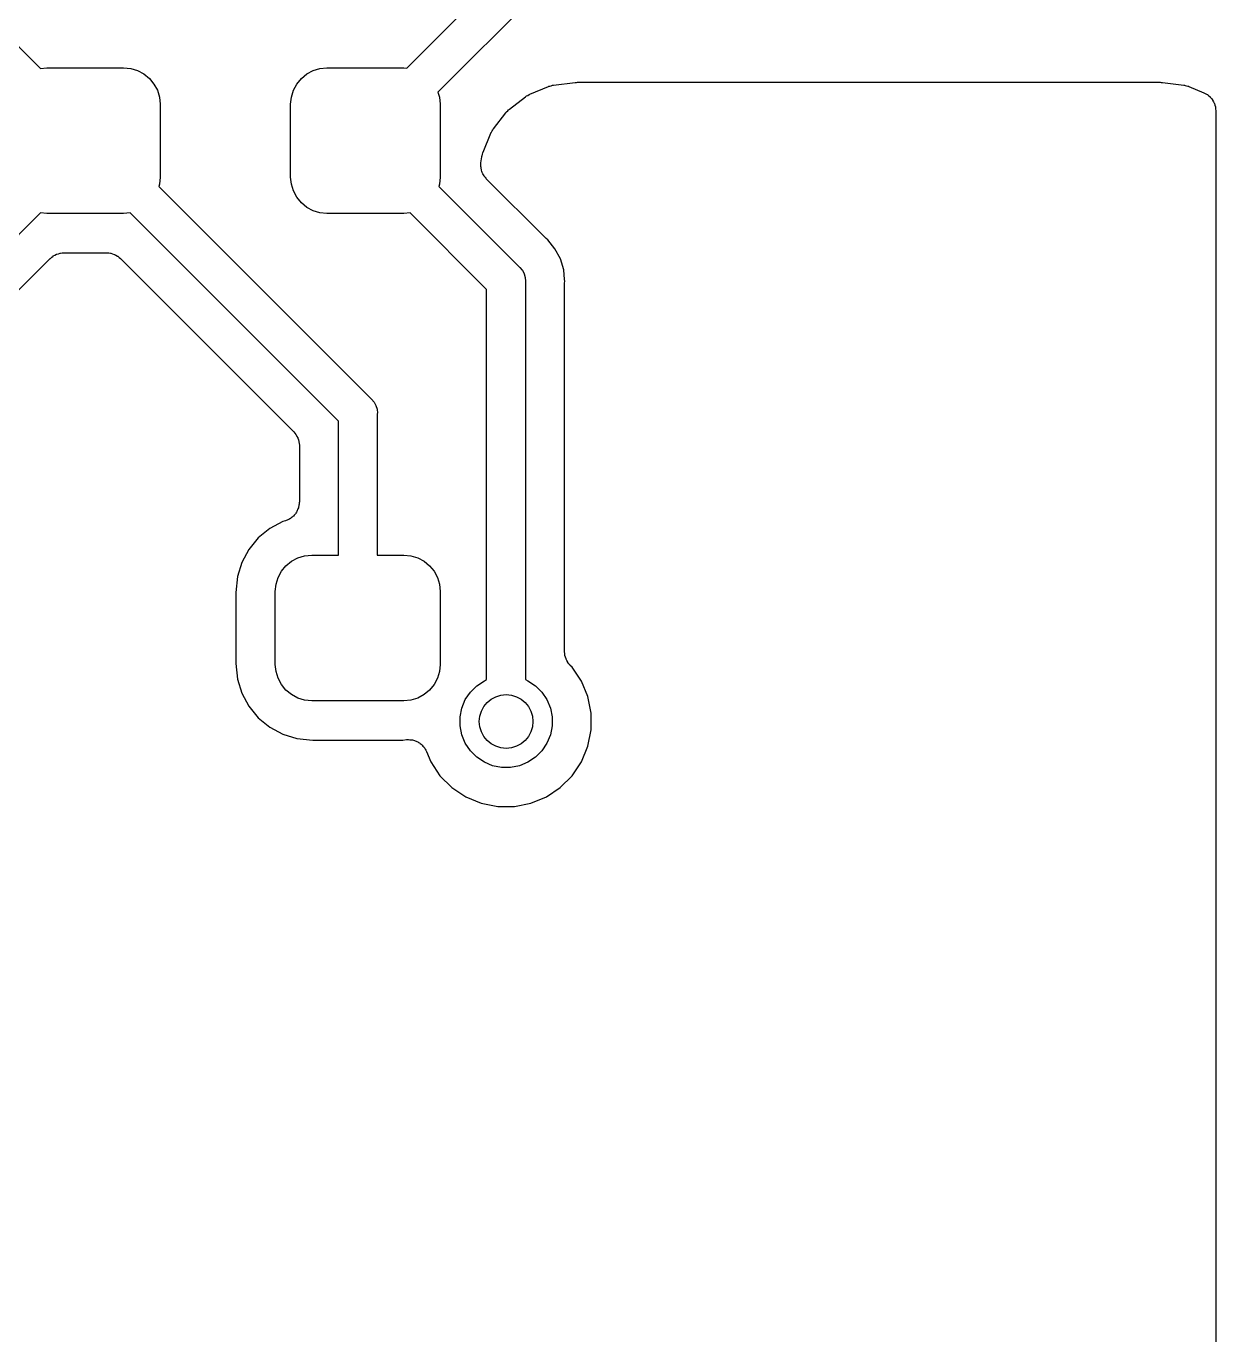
# Model space of a CAD drawing. Extents: x 127.5 to 172.4, y -152.1 to -77.2.
# Drawn here: x 164.69 to 172.44, y -114.46 to -105.93 of the extents above; entities that cross this region are included whole.
import ezdxf

# ---------------------------------------------------------------- set-up
doc = ezdxf.new("R2010")
doc.units = 0
doc.layers.add('BLACK', color=7, linetype='CONTINUOUS')

msp = doc.modelspace()

# ---------------------------------------------------------------- linework, layer by layer
at = {"layer": 'BLACK', "linetype": 'CONTINUOUS'}
for p, q in [((163.322, -104.746), (164.785, -106.209)), ((167.171, -106.207), (168.529, -104.849)), ((168.741, -104.996), (167.374, -106.363)), ((164.785, -106.209), (164.826, -106.205)), ((164.826, -106.205), (165.326, -106.205)), ((165.326, -106.205), (165.373, -106.21)), ((165.373, -106.21), (165.417, -106.223)), ((165.417, -106.223), (165.458, -106.245)), ((165.458, -106.245), (165.494, -106.275)), ((166.484, -106.275), (166.52, -106.245)), ((166.52, -106.245), (166.561, -106.223)), ((166.561, -106.223), (166.605, -106.21)), ((166.605, -106.21), (166.651, -106.205)), ((166.651, -106.205), (167.151, -106.205)), ((167.151, -106.205), (167.171, -106.207)), ((165.494, -106.275), (165.524, -106.311)), ((165.524, -106.311), (165.546, -106.352)), ((166.432, -106.352), (166.454, -106.311)), ((166.454, -106.311), (166.484, -106.275)), ((167.973, -106.378), (168.095, -106.327)), ((168.095, -106.327), (168.097, -106.326)), ((168.097, -106.326), (168.1, -106.325)), ((168.1, -106.325), (168.103, -106.324)), ((168.103, -106.324), (168.112, -106.322)), ((168.112, -106.322), (168.121, -106.319)), ((168.121, -106.319), (168.124, -106.319)), ((168.124, -106.319), (168.127, -106.318)), ((168.127, -106.318), (168.267, -106.3)), ((168.267, -106.3), (168.269, -106.3)), ((168.269, -106.3), (168.276, -106.3)), ((168.276, -106.3), (168.283, -106.299)), ((168.283, -106.299), (172.077, -106.299)), ((172.077, -106.299), (172.078, -106.299)), ((172.078, -106.299), (172.086, -106.3)), ((172.086, -106.3), (172.093, -106.3)), ((172.093, -106.3), (172.233, -106.318)), ((172.233, -106.318), (172.235, -106.319)), ((172.235, -106.319), (172.238, -106.319)), ((172.238, -106.319), (172.241, -106.32)), ((172.241, -106.32), (172.25, -106.322)), ((172.25, -106.322), (172.259, -106.325)), ((172.259, -106.325), (172.262, -106.326)), ((172.262, -106.326), (172.265, -106.327)), ((172.265, -106.327), (172.363, -106.368)), ((165.546, -106.352), (165.559, -106.396)), ((165.559, -106.396), (165.564, -106.442)), ((166.414, -106.442), (166.419, -106.396)), ((166.419, -106.396), (166.432, -106.352)), ((167.374, -106.363), (167.384, -106.396)), ((167.384, -106.396), (167.389, -106.442)), ((167.839, -106.475), (167.944, -106.394)), ((167.944, -106.394), (167.946, -106.393)), ((167.946, -106.393), (167.949, -106.391)), ((167.949, -106.391), (167.951, -106.389)), ((167.951, -106.389), (167.959, -106.385)), ((167.959, -106.385), (167.967, -106.38)), ((167.967, -106.38), (167.97, -106.379)), ((167.97, -106.379), (167.973, -106.378)), ((172.363, -106.368), (172.363, -106.368)), ((172.363, -106.368), (172.363, -106.368)), ((172.363, -106.368), (172.363, -106.368)), ((172.363, -106.368), (172.364, -106.368)), ((172.364, -106.368), (172.375, -106.374)), ((172.375, -106.374), (172.385, -106.38)), ((172.385, -106.38), (172.385, -106.38)), ((172.385, -106.38), (172.386, -106.38)), ((172.386, -106.38), (172.395, -106.388)), ((172.395, -106.388), (172.404, -106.395)), ((172.404, -106.395), (172.404, -106.396)), ((172.404, -106.396), (172.405, -106.396)), ((172.405, -106.396), (172.412, -106.405)), ((172.412, -106.405), (172.42, -106.415)), ((172.42, -106.415), (172.42, -106.415)), ((172.42, -106.415), (172.42, -106.416)), ((172.42, -106.416), (172.426, -106.426)), ((165.564, -106.442), (165.564, -106.917)), ((166.414, -106.917), (166.414, -106.442)), ((167.389, -106.442), (167.389, -106.917)), ((167.735, -106.603), (167.816, -106.498)), ((167.816, -106.498), (167.817, -106.497)), ((167.817, -106.497), (167.819, -106.494)), ((167.819, -106.494), (167.821, -106.492)), ((167.821, -106.492), (167.828, -106.486)), ((167.828, -106.486), (167.834, -106.479)), ((167.834, -106.479), (167.837, -106.477)), ((167.837, -106.477), (167.839, -106.475)), ((172.426, -106.426), (172.431, -106.436)), ((172.431, -106.436), (172.432, -106.437)), ((172.432, -106.437), (172.432, -106.438)), ((172.432, -106.438), (172.435, -106.449)), ((172.435, -106.449), (172.439, -106.46)), ((172.439, -106.46), (172.439, -106.461)), ((172.439, -106.461), (172.439, -106.461)), ((172.439, -106.461), (172.44, -106.473)), ((172.44, -106.473), (172.441, -106.485)), ((172.441, -106.485), (172.441, -151.994)), ((167.668, -106.754), (167.719, -106.632)), ((167.719, -106.63), (167.721, -106.627)), ((167.719, -106.632), (167.719, -106.63)), ((167.721, -106.627), (167.722, -106.624)), ((167.722, -106.624), (167.727, -106.617)), ((167.727, -106.617), (167.731, -106.609)), ((167.731, -106.609), (167.733, -106.606)), ((167.733, -106.606), (167.735, -106.603)), ((167.663, -106.769), (167.666, -106.76)), ((167.666, -106.76), (167.667, -106.757)), ((167.667, -106.757), (167.668, -106.754)), ((167.653, -106.839), (167.654, -106.832)), ((167.654, -106.844), (167.653, -106.839)), ((167.654, -106.824), (167.659, -106.786)), ((167.654, -106.832), (167.654, -106.824)), ((167.654, -106.849), (167.654, -106.844)), ((167.655, -106.856), (167.654, -106.849)), ((167.659, -106.786), (167.66, -106.784)), ((167.66, -106.781), (167.661, -106.778)), ((167.66, -106.784), (167.66, -106.781)), ((167.661, -106.778), (167.663, -106.769)), ((165.564, -106.917), (165.559, -106.964)), ((166.419, -106.964), (166.414, -106.917)), ((167.389, -106.917), (167.384, -106.964)), ((167.656, -106.864), (167.655, -106.856)), ((167.657, -106.868), (167.656, -106.864)), ((167.658, -106.873), (167.657, -106.868)), ((167.66, -106.88), (167.658, -106.873)), ((167.662, -106.888), (167.66, -106.88)), ((167.665, -106.892), (167.662, -106.888)), ((167.666, -106.896), (167.665, -106.892)), ((167.67, -106.903), (167.666, -106.896)), ((167.674, -106.91), (167.67, -106.903)), ((167.677, -106.913), (167.674, -106.91)), ((167.679, -106.917), (167.677, -106.913)), ((167.685, -106.923), (167.679, -106.917)), ((167.689, -106.929), (167.685, -106.923)), ((167.691, -106.93), (167.689, -106.929)), ((168.07, -107.309), (167.691, -106.93)), ((165.559, -106.964), (165.555, -106.979)), ((165.555, -106.979), (166.937, -108.361)), ((166.432, -107.008), (166.419, -106.964)), ((166.454, -107.049), (166.432, -107.008)), ((167.384, -106.964), (167.38, -106.979)), ((167.38, -106.979), (167.903, -107.502)), ((166.484, -107.085), (166.454, -107.049)), ((166.52, -107.115), (166.484, -107.085)), ((164.785, -107.151), (163.883, -108.053)), ((164.826, -107.155), (164.785, -107.151)), ((165.326, -107.155), (164.826, -107.155)), ((165.368, -107.151), (165.326, -107.155)), ((166.725, -108.508), (165.368, -107.151)), ((166.561, -107.137), (166.52, -107.115)), ((166.605, -107.15), (166.561, -107.137)), ((166.651, -107.155), (166.605, -107.15)), ((167.151, -107.155), (166.651, -107.155)), ((167.193, -107.151), (167.151, -107.155)), ((167.691, -107.649), (167.193, -107.151)), ((168.074, -107.313), (168.07, -107.309)), ((168.077, -107.316), (168.074, -107.313)), ((168.079, -107.318), (168.077, -107.316)), ((168.089, -107.326), (168.079, -107.318)), ((168.136, -107.384), (168.089, -107.326)), ((164.849, -107.447), (164.858, -107.439)), ((164.858, -107.439), (164.867, -107.432)), ((164.867, -107.432), (164.868, -107.431)), ((164.867, -107.432), (164.867, -107.432)), ((164.868, -107.431), (164.878, -107.426)), ((164.878, -107.426), (164.889, -107.42)), ((164.889, -107.42), (164.889, -107.42)), ((164.889, -107.42), (164.89, -107.42)), ((164.89, -107.42), (164.901, -107.417)), ((164.901, -107.417), (164.912, -107.413)), ((164.912, -107.413), (164.913, -107.413)), ((164.913, -107.413), (164.914, -107.413)), ((164.914, -107.413), (164.925, -107.412)), ((164.925, -107.412), (164.937, -107.411)), ((164.937, -107.411), (165.216, -107.411)), ((165.216, -107.411), (165.216, -107.411)), ((165.216, -107.411), (165.216, -107.411)), ((165.216, -107.411), (165.216, -107.411)), ((165.216, -107.411), (165.218, -107.411)), ((165.218, -107.411), (165.229, -107.412)), ((165.229, -107.412), (165.241, -107.413)), ((165.241, -107.413), (165.242, -107.414)), ((165.242, -107.414), (165.242, -107.414)), ((165.242, -107.414), (165.254, -107.417)), ((165.254, -107.417), (165.265, -107.421)), ((165.265, -107.421), (165.265, -107.421)), ((165.265, -107.421), (165.266, -107.421)), ((165.266, -107.421), (165.276, -107.427)), ((165.276, -107.427), (165.287, -107.432)), ((165.287, -107.432), (165.287, -107.433)), ((165.287, -107.433), (165.288, -107.433)), ((165.288, -107.433), (165.297, -107.441)), ((165.297, -107.441), (165.306, -107.448)), ((168.172, -107.45), (168.136, -107.384)), ((164.076, -108.22), (164.847, -107.448)), ((164.847, -107.448), (164.848, -107.448)), ((164.848, -107.448), (164.849, -107.447)), ((164.848, -107.448), (164.848, -107.448)), ((164.848, -107.448), (164.848, -107.448)), ((165.306, -107.448), (166.433, -108.576)), ((167.903, -107.502), (167.908, -107.506)), ((167.908, -107.506), (167.922, -107.523)), ((167.922, -107.523), (167.924, -107.525)), ((167.924, -107.525), (167.936, -107.547)), ((168.193, -107.522), (168.172, -107.45)), ((168.199, -107.584), (168.193, -107.522)), ((167.936, -107.547), (167.943, -107.571)), ((167.943, -107.571), (167.945, -107.596)), ((167.945, -107.596), (167.945, -107.603)), ((167.945, -107.603), (167.945, -110.192)), ((168.201, -107.596), (168.199, -107.584)), ((168.199, -107.584), (168.199, -107.584)), ((168.199, -107.609), (168.201, -107.596)), ((168.199, -107.614), (168.199, -107.609)), ((168.199, -107.619), (168.199, -107.614)), ((167.691, -110.192), (167.691, -107.649)), ((168.199, -107.621), (168.199, -107.619)), ((168.199, -110.01), (168.199, -107.621)), ((166.937, -108.361), (166.942, -108.365)), ((166.942, -108.365), (166.958, -108.384)), ((166.958, -108.384), (166.969, -108.405)), ((166.969, -108.405), (166.969, -108.406)), ((166.969, -108.406), (166.977, -108.43)), ((166.977, -108.43), (166.979, -108.455)), ((166.979, -108.455), (166.978, -108.461)), ((166.978, -108.461), (166.978, -109.38)), ((166.725, -109.38), (166.725, -108.508)), ((166.433, -108.576), (166.434, -108.576)), ((166.434, -108.576), (166.434, -108.576)), ((166.434, -108.576), (166.434, -108.576)), ((166.434, -108.576), (166.435, -108.577)), ((166.435, -108.577), (166.442, -108.586)), ((166.442, -108.586), (166.449, -108.595)), ((166.449, -108.595), (166.45, -108.596)), ((166.45, -108.596), (166.45, -108.596)), ((166.45, -108.596), (166.455, -108.607)), ((166.455, -108.607), (166.461, -108.617)), ((166.461, -108.617), (166.461, -108.618)), ((166.461, -108.618), (166.461, -108.618)), ((166.461, -108.618), (166.465, -108.63)), ((166.465, -108.63), (166.468, -108.641)), ((166.468, -108.641), (166.468, -108.641)), ((166.468, -108.641), (166.468, -108.642)), ((166.468, -108.642), (166.469, -108.654)), ((166.469, -108.654), (166.471, -108.665)), ((166.471, -108.665), (166.471, -109.035)), ((166.468, -109.062), (166.466, -109.067)), ((166.47, -109.049), (166.468, -109.055)), ((166.468, -109.055), (166.468, -109.062)), ((166.471, -109.035), (166.47, -109.037)), ((166.47, -109.037), (166.47, -109.043)), ((166.47, -109.043), (166.47, -109.049)), ((166.397, -109.15), (166.391, -109.153)), ((166.403, -109.148), (166.397, -109.15)), ((166.408, -109.144), (166.403, -109.148)), ((166.413, -109.142), (166.408, -109.144)), ((166.418, -109.138), (166.413, -109.142)), ((166.424, -109.134), (166.418, -109.138)), ((166.428, -109.13), (166.424, -109.134)), ((166.432, -109.126), (166.428, -109.13)), ((166.437, -109.121), (166.432, -109.126)), ((166.441, -109.116), (166.437, -109.121)), ((166.445, -109.112), (166.441, -109.116)), ((166.448, -109.107), (166.445, -109.112)), ((166.452, -109.101), (166.448, -109.107)), ((166.455, -109.096), (166.452, -109.101)), ((166.457, -109.09), (166.455, -109.096)), ((166.46, -109.085), (166.457, -109.09)), ((166.462, -109.079), (166.46, -109.085)), ((166.465, -109.073), (166.462, -109.079)), ((166.466, -109.067), (166.465, -109.073)), ((166.278, -109.208), (166.203, -109.269)), ((166.363, -109.162), (166.278, -109.208)), ((166.38, -109.157), (166.363, -109.162)), ((166.386, -109.155), (166.38, -109.157)), ((166.391, -109.153), (166.386, -109.155)), ((166.203, -109.269), (166.142, -109.344)), ((166.142, -109.344), (166.096, -109.429)), ((166.42, -109.42), (166.461, -109.398)), ((166.461, -109.398), (166.505, -109.385)), ((166.505, -109.385), (166.552, -109.38)), ((166.552, -109.38), (166.725, -109.38)), ((166.978, -109.38), (167.151, -109.38)), ((167.151, -109.38), (167.198, -109.385)), ((167.198, -109.385), (167.242, -109.398)), ((167.242, -109.398), (167.283, -109.42)), ((166.096, -109.429), (166.068, -109.521)), ((166.332, -109.527), (166.354, -109.486)), ((166.354, -109.486), (166.384, -109.45)), ((166.384, -109.45), (166.42, -109.42)), ((167.283, -109.42), (167.319, -109.45)), ((167.319, -109.45), (167.349, -109.486)), ((167.349, -109.486), (167.371, -109.527)), ((166.068, -109.521), (166.058, -109.624)), ((166.314, -109.617), (166.319, -109.571)), ((166.319, -109.571), (166.332, -109.527)), ((167.371, -109.527), (167.384, -109.571)), ((167.384, -109.571), (167.389, -109.617)), ((166.058, -109.624), (166.058, -110.086)), ((166.314, -110.093), (166.314, -109.617)), ((167.389, -109.617), (167.389, -110.093)), ((166.058, -110.086), (166.068, -110.189)), ((168.2, -110.021), (168.199, -110.01)), ((168.201, -110.033), (168.2, -110.021)), ((168.201, -110.034), (168.201, -110.033)), ((168.205, -110.045), (168.201, -110.034)), ((168.201, -110.034), (168.201, -110.034)), ((168.208, -110.057), (168.205, -110.045)), ((168.208, -110.058), (168.208, -110.057)), ((168.208, -110.057), (168.208, -110.057)), ((168.214, -110.068), (168.208, -110.058)), ((168.219, -110.079), (168.214, -110.068)), ((168.22, -110.079), (168.219, -110.079)), ((168.22, -110.08), (168.22, -110.079)), ((168.227, -110.089), (168.22, -110.08)), ((168.235, -110.098), (168.227, -110.089)), ((166.319, -110.139), (166.314, -110.093)), ((166.332, -110.183), (166.319, -110.139)), ((167.384, -110.139), (167.371, -110.183)), ((167.389, -110.093), (167.384, -110.139)), ((168.236, -110.099), (168.235, -110.098)), ((168.248, -110.111), (168.236, -110.099)), ((168.236, -110.099), (168.236, -110.099)), ((168.236, -110.099), (168.236, -110.099)), ((168.236, -110.099), (168.236, -110.099)), ((168.309, -110.202), (168.248, -110.111)), ((166.068, -110.189), (166.096, -110.281)), ((166.354, -110.224), (166.332, -110.183)), ((166.384, -110.26), (166.354, -110.224)), ((166.42, -110.29), (166.384, -110.26)), ((167.319, -110.26), (167.283, -110.29)), ((167.349, -110.224), (167.319, -110.26)), ((167.371, -110.183), (167.349, -110.224)), ((167.585, -110.273), (167.627, -110.232)), ((167.627, -110.232), (167.676, -110.199)), ((167.676, -110.199), (167.691, -110.192)), ((167.945, -110.192), (167.96, -110.199)), ((167.96, -110.199), (168.009, -110.232)), ((168.009, -110.232), (168.051, -110.273)), ((168.351, -110.303), (168.309, -110.202)), ((166.096, -110.281), (166.142, -110.366)), ((166.461, -110.312), (166.42, -110.29)), ((166.505, -110.325), (166.461, -110.312)), ((166.552, -110.33), (166.505, -110.325)), ((167.151, -110.33), (166.552, -110.33)), ((167.198, -110.325), (167.151, -110.33)), ((167.242, -110.312), (167.198, -110.325)), ((167.283, -110.29), (167.242, -110.312)), ((167.529, -110.377), (167.552, -110.322)), ((167.552, -110.322), (167.585, -110.273)), ((168.051, -110.273), (168.084, -110.322)), ((168.084, -110.322), (168.106, -110.377)), ((168.372, -110.41), (168.351, -110.303)), ((166.142, -110.366), (166.203, -110.441)), ((167.518, -110.435), (167.529, -110.377)), ((168.106, -110.377), (168.118, -110.435)), ((168.372, -110.519), (168.372, -110.41)), ((166.203, -110.441), (166.278, -110.502)), ((166.278, -110.502), (166.363, -110.548)), ((167.518, -110.494), (167.518, -110.435)), ((167.529, -110.552), (167.518, -110.494)), ((168.118, -110.494), (168.106, -110.552)), ((168.118, -110.435), (168.118, -110.494)), ((166.363, -110.548), (166.455, -110.576)), ((166.455, -110.576), (166.558, -110.586)), ((166.558, -110.586), (167.145, -110.586)), ((167.145, -110.586), (167.17, -110.583)), ((167.17, -110.583), (167.172, -110.583)), ((167.172, -110.583), (167.177, -110.583)), ((167.177, -110.583), (167.183, -110.583)), ((167.183, -110.583), (167.19, -110.584)), ((167.19, -110.584), (167.196, -110.584)), ((167.196, -110.584), (167.202, -110.585)), ((167.202, -110.585), (167.208, -110.585)), ((167.208, -110.585), (167.214, -110.587)), ((167.214, -110.587), (167.221, -110.589)), ((167.221, -110.589), (167.226, -110.591)), ((167.226, -110.591), (167.231, -110.593)), ((167.231, -110.593), (167.237, -110.596)), ((167.237, -110.596), (167.243, -110.598)), ((167.243, -110.598), (167.248, -110.602)), ((167.552, -110.607), (167.529, -110.552)), ((168.106, -110.552), (168.084, -110.607)), ((168.351, -110.626), (168.372, -110.519)), ((167.248, -110.602), (167.253, -110.604)), ((167.253, -110.604), (167.258, -110.609)), ((167.258, -110.609), (167.264, -110.612)), ((167.264, -110.612), (167.268, -110.617)), ((167.268, -110.617), (167.272, -110.62)), ((167.272, -110.62), (167.276, -110.625)), ((167.276, -110.625), (167.281, -110.63)), ((167.281, -110.63), (167.284, -110.635)), ((167.284, -110.635), (167.288, -110.639)), ((167.288, -110.639), (167.291, -110.645)), ((167.291, -110.645), (167.295, -110.651)), ((167.295, -110.651), (167.297, -110.656)), ((167.297, -110.656), (167.3, -110.661)), ((167.3, -110.661), (167.327, -110.727)), ((167.585, -110.656), (167.552, -110.607)), ((167.627, -110.698), (167.585, -110.656)), ((168.051, -110.656), (168.009, -110.698)), ((168.084, -110.607), (168.051, -110.656)), ((168.309, -110.727), (168.351, -110.626)), ((167.327, -110.727), (167.387, -110.818)), ((167.676, -110.73), (167.627, -110.698)), ((167.73, -110.753), (167.676, -110.73)), ((167.788, -110.765), (167.73, -110.753)), ((167.847, -110.765), (167.788, -110.765)), ((167.905, -110.753), (167.847, -110.765)), ((167.96, -110.73), (167.905, -110.753)), ((168.009, -110.698), (167.96, -110.73)), ((168.248, -110.818), (168.309, -110.727)), ((167.387, -110.818), (167.465, -110.895)), ((168.171, -110.895), (168.248, -110.818)), ((167.465, -110.895), (167.555, -110.956)), ((168.08, -110.956), (168.171, -110.895)), ((167.555, -110.956), (167.656, -110.997)), ((167.656, -110.997), (167.763, -111.019)), ((167.763, -111.019), (167.872, -111.019)), ((167.872, -111.019), (167.979, -110.997)), ((167.979, -110.997), (168.08, -110.956))]:
    msp.add_line(p, q, dxfattribs=at)
at = {"layer": 'BLACK'}
msp.add_circle((167.818, -110.465), 0.175, dxfattribs=at)

doc.saveas('drawing.dxf')
